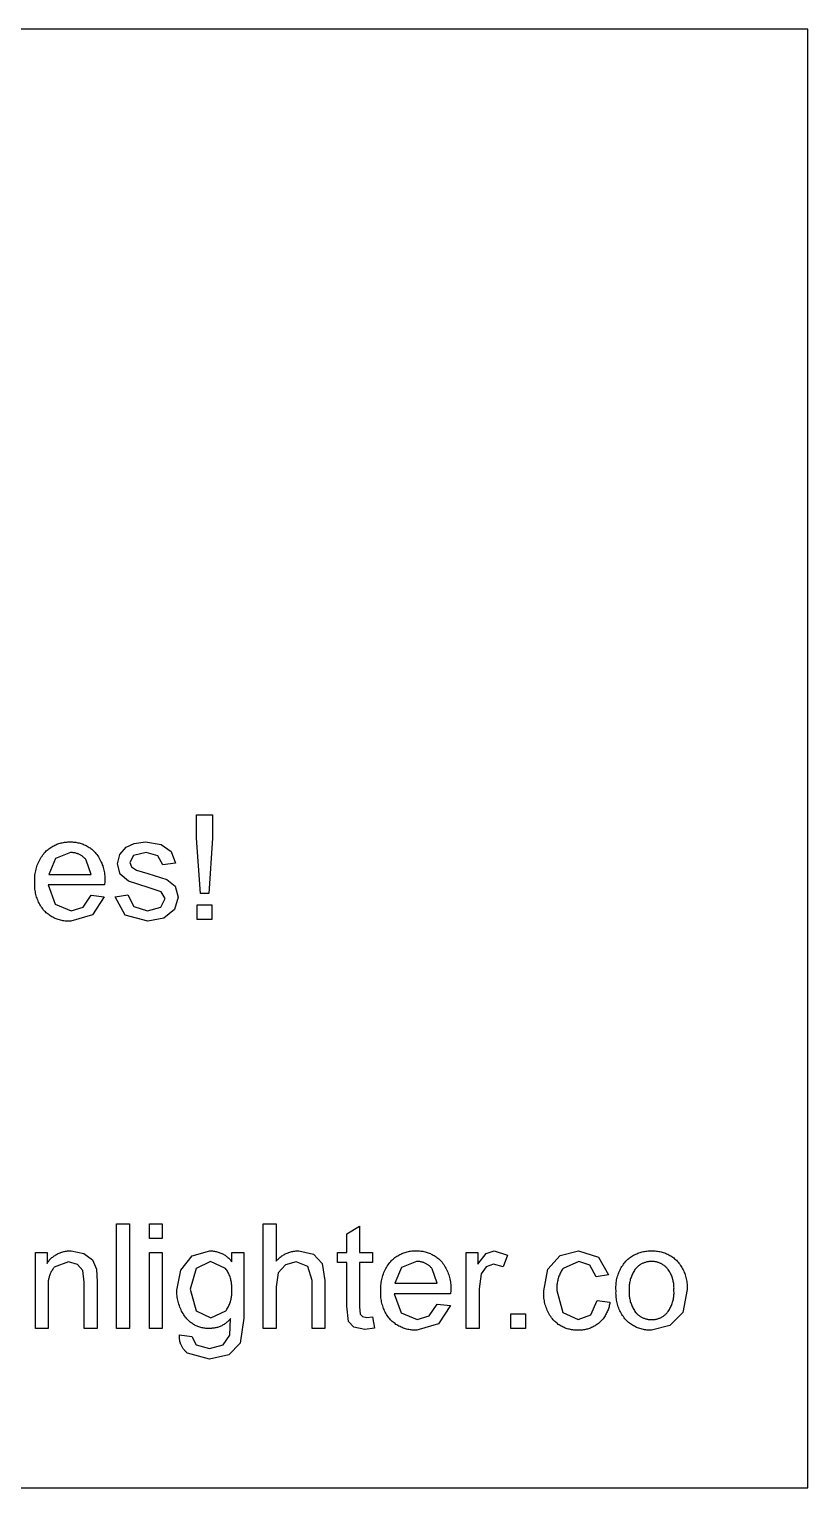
# Model space of a CAD drawing. Header units: inches. Extents: x 0 to 97, y -45 to 96.
# Drawn here: x 80.98 to 95.85, y -44.77 to -16.93 of the extents above; entities that cross this region are included whole.
import ezdxf

# ---------------------------------------------------------------- set-up
doc = ezdxf.new("R2010")
doc.units = ezdxf.units.IN
doc.header["$MEASUREMENT"] = 0
doc.layers.add('Information', color=7, linetype='Continuous', true_color=0x000000)

msp = doc.modelspace()

# ---------------------------------------------------------------- linework, layer by layer
at = {"layer": 'Information'}
for p, q in [((95.85, -16.933), (0.557, -16.933)), ((95.85, -44.772), (95.85, -16.933)), ((84.179, -32.371), (84.179, -31.928)), ((84.179, -31.928), (84.483, -31.928)), ((84.483, -31.928), (84.483, -32.371)), ((81.361, -32.575), (81.378, -32.562)), ((81.378, -32.562), (81.396, -32.55)), ((81.396, -32.55), (81.415, -32.538)), ((81.415, -32.538), (81.434, -32.527)), ((81.434, -32.527), (81.453, -32.517)), ((81.453, -32.517), (81.472, -32.507)), ((81.472, -32.507), (81.492, -32.498)), ((81.492, -32.498), (81.512, -32.49)), ((81.512, -32.49), (81.533, -32.482)), ((81.533, -32.482), (81.553, -32.476)), ((81.553, -32.476), (81.574, -32.469)), ((81.574, -32.469), (81.595, -32.464)), ((81.595, -32.464), (81.617, -32.459)), ((81.617, -32.459), (81.638, -32.455)), ((81.638, -32.455), (81.66, -32.452)), ((81.66, -32.452), (81.681, -32.449)), ((81.681, -32.449), (81.703, -32.447)), ((81.703, -32.447), (81.725, -32.446)), ((81.725, -32.446), (81.746, -32.446)), ((81.746, -32.446), (81.768, -32.446)), ((81.768, -32.446), (81.789, -32.446)), ((81.789, -32.446), (81.811, -32.446)), ((81.811, -32.446), (81.832, -32.447)), ((81.832, -32.447), (81.853, -32.449)), ((81.853, -32.449), (81.874, -32.452)), ((81.874, -32.452), (81.895, -32.455)), ((81.895, -32.455), (81.916, -32.459)), ((81.916, -32.459), (81.936, -32.464)), ((81.936, -32.464), (81.957, -32.469)), ((81.957, -32.469), (81.977, -32.475)), ((81.977, -32.475), (81.997, -32.482)), ((81.997, -32.482), (82.017, -32.49)), ((82.017, -32.49), (82.037, -32.498)), ((82.037, -32.498), (82.056, -32.507)), ((82.056, -32.507), (82.075, -32.516)), ((82.075, -32.516), (82.094, -32.526)), ((82.094, -32.526), (82.112, -32.537)), ((82.112, -32.537), (82.13, -32.548)), ((82.13, -32.548), (82.147, -32.56)), ((82.147, -32.56), (82.164, -32.573)), ((82.714, -32.684), (82.834, -32.547)), ((82.834, -32.547), (82.99, -32.476)), ((82.99, -32.476), (83.202, -32.446)), ((83.202, -32.446), (83.502, -32.495)), ((83.502, -32.495), (83.692, -32.628)), ((84.254, -33.431), (84.179, -32.371)), ((84.483, -32.371), (84.412, -33.431)), ((81.15, -32.861), (81.162, -32.836)), ((81.162, -32.836), (81.173, -32.81)), ((81.173, -32.81), (81.186, -32.786)), ((81.186, -32.786), (81.2, -32.761)), ((81.2, -32.761), (81.214, -32.738)), ((81.214, -32.738), (81.23, -32.714)), ((81.23, -32.714), (81.246, -32.692)), ((81.246, -32.692), (81.263, -32.67)), ((81.263, -32.67), (81.28, -32.648)), ((81.28, -32.648), (81.295, -32.632)), ((81.295, -32.632), (81.311, -32.617)), ((81.311, -32.617), (81.327, -32.603)), ((81.327, -32.603), (81.344, -32.589)), ((81.344, -32.589), (81.361, -32.575)), ((81.487, -32.761), (81.359, -33.064)), ((81.771, -32.648), (81.487, -32.761)), ((81.784, -32.648), (81.771, -32.648)), ((81.797, -32.648), (81.784, -32.648)), ((81.81, -32.649), (81.797, -32.648)), ((81.822, -32.65), (81.81, -32.649)), ((81.835, -32.652), (81.822, -32.65)), ((81.848, -32.654), (81.835, -32.652)), ((81.86, -32.656), (81.848, -32.654)), ((81.873, -32.659), (81.86, -32.656)), ((81.885, -32.663), (81.873, -32.659)), ((81.898, -32.667), (81.885, -32.663)), ((81.91, -32.671), (81.898, -32.667)), ((81.922, -32.675), (81.91, -32.671)), ((81.934, -32.68), (81.922, -32.675)), ((81.945, -32.686), (81.934, -32.68)), ((81.957, -32.692), (81.945, -32.686)), ((81.968, -32.698), (81.957, -32.692)), ((81.979, -32.705), (81.968, -32.698)), ((81.99, -32.712), (81.979, -32.705)), ((82.001, -32.719), (81.99, -32.712)), ((82.011, -32.727), (82.001, -32.719)), ((82.021, -32.735), (82.011, -32.727)), ((82.031, -32.743), (82.021, -32.735)), ((82.04, -32.752), (82.031, -32.743)), ((82.049, -32.761), (82.04, -32.752)), ((82.058, -32.77), (82.049, -32.761)), ((82.067, -32.78), (82.058, -32.77)), ((82.075, -32.79), (82.067, -32.78)), ((82.168, -33.064), (82.075, -32.79)), ((82.164, -32.573), (82.181, -32.586)), ((82.181, -32.586), (82.197, -32.6)), ((82.197, -32.6), (82.213, -32.614)), ((82.213, -32.614), (82.228, -32.629)), ((82.228, -32.629), (82.243, -32.644)), ((82.243, -32.644), (82.26, -32.665)), ((82.26, -32.665), (82.276, -32.687)), ((82.276, -32.687), (82.292, -32.709)), ((82.292, -32.709), (82.307, -32.732)), ((82.307, -32.732), (82.321, -32.755)), ((82.321, -32.755), (82.335, -32.779)), ((82.335, -32.779), (82.347, -32.803)), ((82.347, -32.803), (82.359, -32.828)), ((82.359, -32.828), (82.37, -32.853)), ((82.669, -32.863), (82.714, -32.684)), ((82.979, -32.704), (82.907, -32.835)), ((82.907, -32.835), (82.937, -32.921)), ((83.22, -32.648), (82.979, -32.704)), ((83.442, -32.711), (83.22, -32.648)), ((83.536, -32.885), (83.442, -32.711)), ((83.692, -32.628), (83.776, -32.853)), ((81.091, -33.132), (81.093, -33.104)), ((81.093, -33.104), (81.095, -33.076)), ((81.095, -33.076), (81.099, -33.049)), ((81.099, -33.049), (81.104, -33.021)), ((81.104, -33.021), (81.109, -32.994)), ((81.109, -32.994), (81.115, -32.967)), ((81.115, -32.967), (81.123, -32.94)), ((81.123, -32.94), (81.131, -32.913)), ((81.131, -32.913), (81.14, -32.887)), ((81.14, -32.887), (81.15, -32.861)), ((81.359, -33.064), (82.168, -33.064)), ((82.37, -32.853), (82.379, -32.879)), ((82.379, -32.879), (82.388, -32.904)), ((82.388, -32.904), (82.397, -32.93)), ((82.397, -32.93), (82.404, -32.957)), ((82.404, -32.957), (82.41, -32.983)), ((82.41, -32.983), (82.415, -33.01)), ((82.415, -33.01), (82.42, -33.037)), ((82.42, -33.037), (82.423, -33.064)), ((82.423, -33.064), (82.426, -33.091)), ((82.426, -33.091), (82.428, -33.118)), ((82.428, -33.118), (82.428, -33.146)), ((82.723, -33.058), (82.669, -32.863)), ((82.881, -33.195), (82.723, -33.058)), ((82.937, -32.921), (83.031, -32.986)), ((83.031, -32.986), (83.247, -33.049)), ((83.247, -33.049), (83.611, -33.163)), ((83.776, -32.853), (83.536, -32.885)), ((81.09, -33.16), (81.091, -33.132)), ((81.091, -33.187), (81.09, -33.16)), ((81.092, -33.215), (81.091, -33.187)), ((81.091, -33.241), (81.092, -33.215)), ((81.091, -33.267), (81.091, -33.241)), ((81.091, -33.293), (81.091, -33.267)), ((81.093, -33.318), (81.091, -33.293)), ((81.095, -33.344), (81.093, -33.318)), ((81.098, -33.37), (81.095, -33.344)), ((81.102, -33.395), (81.098, -33.37)), ((81.107, -33.421), (81.102, -33.395)), ((82.425, -33.266), (81.346, -33.266)), ((81.346, -33.266), (81.481, -33.631)), ((82.427, -33.2), (82.425, -33.266)), ((82.428, -33.173), (82.427, -33.2)), ((82.428, -33.146), (82.428, -33.173)), ((83.256, -33.313), (82.881, -33.195)), ((83.506, -33.397), (83.256, -33.313)), ((83.579, -33.527), (83.506, -33.397)), ((83.611, -33.163), (83.772, -33.292)), ((83.772, -33.292), (83.831, -33.501)), ((81.113, -33.446), (81.107, -33.421)), ((81.12, -33.471), (81.113, -33.446)), ((81.127, -33.496), (81.12, -33.471)), ((81.135, -33.52), (81.127, -33.496)), ((81.144, -33.544), (81.135, -33.52)), ((81.154, -33.568), (81.144, -33.544)), ((81.165, -33.592), (81.154, -33.568)), ((81.177, -33.615), (81.165, -33.592)), ((81.189, -33.637), (81.177, -33.615)), ((81.202, -33.66), (81.189, -33.637)), ((81.216, -33.682), (81.202, -33.66)), ((81.23, -33.703), (81.216, -33.682)), ((81.481, -33.631), (81.783, -33.758)), ((82.014, -33.687), (82.165, -33.461)), ((82.165, -33.461), (82.419, -33.492)), ((82.419, -33.492), (82.196, -33.837)), ((82.628, -33.495), (82.871, -33.456)), ((82.817, -33.842), (82.628, -33.495)), ((82.871, -33.456), (82.985, -33.68)), ((82.985, -33.68), (83.246, -33.758)), ((83.497, -33.689), (83.579, -33.527)), ((83.831, -33.501), (83.759, -33.733)), ((84.189, -33.927), (84.189, -33.647)), ((84.189, -33.647), (84.472, -33.647)), ((84.412, -33.431), (84.254, -33.431)), ((84.472, -33.647), (84.472, -33.927)), ((81.246, -33.724), (81.23, -33.703)), ((81.261, -33.744), (81.246, -33.724)), ((81.278, -33.764), (81.261, -33.744)), ((81.294, -33.779), (81.278, -33.764)), ((81.31, -33.795), (81.294, -33.779)), ((81.327, -33.809), (81.31, -33.795)), ((81.345, -33.823), (81.327, -33.809)), ((81.363, -33.836), (81.345, -33.823)), ((81.381, -33.849), (81.363, -33.836)), ((81.4, -33.861), (81.381, -33.849)), ((81.419, -33.872), (81.4, -33.861)), ((81.438, -33.883), (81.419, -33.872)), ((81.458, -33.893), (81.438, -33.883)), ((81.478, -33.903), (81.458, -33.893)), ((81.499, -33.911), (81.478, -33.903)), ((81.52, -33.919), (81.499, -33.911)), ((81.541, -33.927), (81.52, -33.919)), ((81.562, -33.933), (81.541, -33.927)), ((81.583, -33.939), (81.562, -33.933)), ((81.605, -33.945), (81.583, -33.939)), ((81.627, -33.949), (81.605, -33.945)), ((81.649, -33.953), (81.627, -33.949)), ((81.671, -33.956), (81.649, -33.953)), ((81.693, -33.958), (81.671, -33.956)), ((81.715, -33.96), (81.693, -33.958)), ((81.737, -33.96), (81.715, -33.96)), ((81.76, -33.96), (81.737, -33.96)), ((81.782, -33.96), (81.76, -33.96)), ((82.196, -33.837), (81.782, -33.96)), ((81.783, -33.758), (82.014, -33.687)), ((83.247, -33.96), (82.817, -33.842)), ((83.246, -33.758), (83.497, -33.689)), ((83.553, -33.9), (83.247, -33.96)), ((83.759, -33.733), (83.553, -33.9)), ((84.472, -33.927), (84.189, -33.927)), ((82.652, -41.73), (82.652, -39.732)), ((82.652, -39.732), (82.898, -39.732)), ((82.898, -39.732), (82.898, -41.73)), ((83.28, -40.014), (83.28, -39.732)), ((83.28, -39.732), (83.525, -39.732)), ((83.525, -39.732), (83.525, -40.014)), ((85.451, -41.73), (85.451, -39.732)), ((85.451, -39.732), (85.697, -39.732)), ((85.697, -39.732), (85.697, -40.449)), ((87.049, -39.924), (87.293, -39.776)), ((87.293, -39.776), (87.293, -40.282)), ((83.525, -40.014), (83.28, -40.014)), ((87.049, -40.282), (87.049, -39.924)), ((81.105, -41.73), (81.105, -40.282)), ((81.105, -40.282), (81.326, -40.282)), ((81.326, -40.282), (81.326, -40.488)), ((81.434, -40.367), (81.448, -40.356)), ((81.448, -40.356), (81.463, -40.345)), ((81.463, -40.345), (81.478, -40.335)), ((81.478, -40.335), (81.493, -40.325)), ((81.493, -40.325), (81.509, -40.316)), ((81.509, -40.316), (81.524, -40.307)), ((81.524, -40.307), (81.541, -40.299)), ((81.541, -40.299), (81.557, -40.292)), ((81.557, -40.292), (81.574, -40.285)), ((81.574, -40.285), (81.591, -40.279)), ((81.591, -40.279), (81.608, -40.273)), ((81.608, -40.273), (81.625, -40.268)), ((81.625, -40.268), (81.643, -40.263)), ((81.643, -40.263), (81.661, -40.259)), ((81.661, -40.259), (81.678, -40.256)), ((81.678, -40.256), (81.696, -40.253)), ((81.696, -40.253), (81.714, -40.251)), ((81.714, -40.251), (81.732, -40.25)), ((81.732, -40.25), (81.751, -40.249)), ((81.751, -40.249), (81.769, -40.249)), ((81.769, -40.249), (81.787, -40.25)), ((81.787, -40.25), (82.027, -40.297)), ((82.027, -40.297), (82.192, -40.42)), ((83.28, -41.73), (83.28, -40.282)), ((83.28, -40.282), (83.525, -40.282)), ((83.525, -40.282), (83.525, -41.73)), ((83.879, -40.616), (84.097, -40.345)), ((84.097, -40.345), (84.432, -40.25)), ((84.432, -40.25), (84.45, -40.25)), ((84.45, -40.25), (84.468, -40.25)), ((84.468, -40.25), (84.486, -40.252)), ((84.486, -40.252), (84.504, -40.254)), ((84.504, -40.254), (84.522, -40.256)), ((84.522, -40.256), (84.539, -40.259)), ((84.539, -40.259), (84.557, -40.263)), ((84.557, -40.263), (84.575, -40.268)), ((84.575, -40.268), (84.592, -40.273)), ((84.592, -40.273), (84.609, -40.278)), ((84.609, -40.278), (84.626, -40.284)), ((84.626, -40.284), (84.643, -40.291)), ((84.643, -40.291), (84.66, -40.299)), ((84.66, -40.299), (84.676, -40.307)), ((84.676, -40.307), (84.692, -40.315)), ((84.692, -40.315), (84.707, -40.324)), ((84.707, -40.324), (84.723, -40.334)), ((84.723, -40.334), (84.738, -40.344)), ((84.738, -40.344), (84.752, -40.355)), ((84.752, -40.355), (84.767, -40.366)), ((84.767, -40.366), (84.78, -40.377)), ((84.854, -40.457), (84.854, -40.282)), ((84.854, -40.282), (85.081, -40.282)), ((85.081, -40.282), (85.081, -41.534)), ((85.778, -40.369), (85.793, -40.357)), ((85.793, -40.357), (85.808, -40.346)), ((85.808, -40.346), (85.824, -40.336)), ((85.824, -40.336), (85.84, -40.326)), ((85.84, -40.326), (85.857, -40.316)), ((85.857, -40.316), (85.874, -40.308)), ((85.874, -40.308), (85.891, -40.299)), ((85.891, -40.299), (85.908, -40.292)), ((85.908, -40.292), (85.926, -40.285)), ((85.926, -40.285), (85.944, -40.278)), ((85.944, -40.278), (85.962, -40.273)), ((85.962, -40.273), (85.98, -40.268)), ((85.98, -40.268), (85.998, -40.263)), ((85.998, -40.263), (86.017, -40.259)), ((86.017, -40.259), (86.036, -40.256)), ((86.036, -40.256), (86.054, -40.253)), ((86.054, -40.253), (86.073, -40.251)), ((86.073, -40.251), (86.092, -40.25)), ((86.092, -40.25), (86.111, -40.25)), ((86.111, -40.25), (86.13, -40.25)), ((86.13, -40.25), (86.41, -40.313)), ((86.41, -40.313), (86.579, -40.488)), ((86.869, -40.473), (86.869, -40.282)), ((86.869, -40.282), (87.049, -40.282)), ((87.293, -40.282), (87.54, -40.282)), ((87.54, -40.282), (87.54, -40.473)), ((87.967, -40.378), (87.985, -40.366)), ((87.985, -40.366), (88.003, -40.353)), ((88.003, -40.353), (88.021, -40.342)), ((88.021, -40.342), (88.04, -40.331)), ((88.04, -40.331), (88.059, -40.32)), ((88.059, -40.32), (88.079, -40.311)), ((88.079, -40.311), (88.098, -40.302)), ((88.098, -40.302), (88.118, -40.293)), ((88.118, -40.293), (88.139, -40.286)), ((88.139, -40.286), (88.16, -40.279)), ((88.16, -40.279), (88.18, -40.273)), ((88.18, -40.273), (88.201, -40.267)), ((88.201, -40.267), (88.223, -40.262)), ((88.223, -40.262), (88.244, -40.258)), ((88.244, -40.258), (88.266, -40.255)), ((88.266, -40.255), (88.287, -40.252)), ((88.287, -40.252), (88.309, -40.251)), ((88.309, -40.251), (88.331, -40.25)), ((88.331, -40.25), (88.353, -40.249)), ((88.353, -40.249), (88.374, -40.25)), ((88.374, -40.25), (88.396, -40.249)), ((88.396, -40.249), (88.417, -40.25)), ((88.417, -40.25), (88.438, -40.251)), ((88.438, -40.251), (88.459, -40.253)), ((88.459, -40.253), (88.48, -40.255)), ((88.48, -40.255), (88.501, -40.258)), ((88.501, -40.258), (88.522, -40.262)), ((88.522, -40.262), (88.542, -40.267)), ((88.542, -40.267), (88.563, -40.272)), ((88.563, -40.272), (88.583, -40.279)), ((88.583, -40.279), (88.603, -40.285)), ((88.603, -40.285), (88.623, -40.293)), ((88.623, -40.293), (88.643, -40.301)), ((88.643, -40.301), (88.662, -40.31)), ((88.662, -40.31), (88.681, -40.319)), ((88.681, -40.319), (88.7, -40.329)), ((88.7, -40.329), (88.718, -40.34)), ((88.718, -40.34), (88.736, -40.352)), ((88.736, -40.352), (88.753, -40.364)), ((88.753, -40.364), (88.77, -40.376)), ((89.33, -41.73), (89.33, -40.282)), ((89.33, -40.282), (89.551, -40.282)), ((89.551, -40.282), (89.551, -40.502)), ((89.551, -40.502), (89.707, -40.299)), ((89.707, -40.299), (89.864, -40.25)), ((89.864, -40.25), (90.117, -40.329)), ((90.117, -40.329), (90.032, -40.556)), ((90.887, -40.601), (91.123, -40.338)), ((91.123, -40.338), (91.469, -40.25)), ((91.469, -40.25), (91.855, -40.369)), ((92.466, -40.369), (92.484, -40.357)), ((92.484, -40.357), (92.504, -40.345)), ((92.504, -40.345), (92.523, -40.334)), ((92.523, -40.334), (92.543, -40.323)), ((92.543, -40.323), (92.563, -40.313)), ((92.563, -40.313), (92.583, -40.304)), ((92.583, -40.304), (92.604, -40.296)), ((92.604, -40.296), (92.625, -40.288)), ((92.625, -40.288), (92.647, -40.281)), ((92.647, -40.281), (92.668, -40.274)), ((92.668, -40.274), (92.69, -40.269)), ((92.69, -40.269), (92.712, -40.264)), ((92.712, -40.264), (92.734, -40.259)), ((92.734, -40.259), (92.756, -40.256)), ((92.756, -40.256), (92.778, -40.253)), ((92.778, -40.253), (92.801, -40.251)), ((92.801, -40.251), (92.823, -40.25)), ((92.823, -40.25), (92.845, -40.249)), ((92.845, -40.249), (92.868, -40.25)), ((92.868, -40.25), (92.89, -40.249)), ((92.89, -40.249), (92.913, -40.25)), ((92.913, -40.25), (92.935, -40.251)), ((92.935, -40.251), (92.958, -40.253)), ((92.958, -40.253), (92.98, -40.255)), ((92.98, -40.255), (93.003, -40.259)), ((93.003, -40.259), (93.025, -40.263)), ((93.025, -40.263), (93.047, -40.268)), ((93.047, -40.268), (93.069, -40.274)), ((93.069, -40.274), (93.09, -40.28)), ((93.09, -40.28), (93.111, -40.288)), ((93.111, -40.288), (93.133, -40.296)), ((93.133, -40.296), (93.153, -40.305)), ((93.153, -40.305), (93.174, -40.314)), ((93.174, -40.314), (93.194, -40.324)), ((93.194, -40.324), (93.214, -40.335)), ((93.214, -40.335), (93.233, -40.347)), ((93.233, -40.347), (93.252, -40.359)), ((93.252, -40.359), (93.271, -40.372)), ((81.326, -40.488), (81.336, -40.473)), ((81.336, -40.473), (81.347, -40.458)), ((81.347, -40.458), (81.358, -40.444)), ((81.358, -40.444), (81.369, -40.43)), ((81.369, -40.43), (81.381, -40.417)), ((81.381, -40.417), (81.394, -40.404)), ((81.394, -40.404), (81.407, -40.391)), ((81.407, -40.645), (81.399, -40.66)), ((81.407, -40.391), (81.42, -40.379)), ((81.415, -40.631), (81.407, -40.645)), ((81.424, -40.616), (81.415, -40.631)), ((81.42, -40.379), (81.434, -40.367)), ((81.433, -40.602), (81.424, -40.616)), ((81.443, -40.588), (81.433, -40.602)), ((81.454, -40.575), (81.443, -40.588)), ((81.464, -40.562), (81.454, -40.575)), ((81.735, -40.462), (81.464, -40.562)), ((81.906, -40.507), (81.735, -40.462)), ((82.008, -40.625), (81.906, -40.507)), ((82.036, -40.849), (82.008, -40.625)), ((82.192, -40.42), (82.268, -40.601)), ((82.268, -40.601), (82.282, -40.84)), ((83.804, -40.998), (83.879, -40.616)), ((84.171, -40.586), (84.057, -40.98)), ((84.449, -40.453), (84.171, -40.586)), ((84.734, -40.588), (84.449, -40.453)), ((84.745, -40.604), (84.734, -40.588)), ((84.757, -40.621), (84.745, -40.604)), ((84.768, -40.638), (84.757, -40.621)), ((84.778, -40.656), (84.768, -40.638)), ((84.78, -40.377), (84.794, -40.39)), ((84.794, -40.39), (84.807, -40.402)), ((84.807, -40.402), (84.819, -40.415)), ((84.819, -40.415), (84.831, -40.429)), ((84.831, -40.429), (84.843, -40.443)), ((84.843, -40.443), (84.854, -40.457)), ((85.697, -40.449), (85.709, -40.434)), ((85.709, -40.434), (85.722, -40.42)), ((85.722, -40.42), (85.735, -40.407)), ((85.735, -40.407), (85.749, -40.394)), ((85.875, -40.517), (85.738, -40.671)), ((85.749, -40.394), (85.763, -40.381)), ((85.763, -40.381), (85.778, -40.369)), ((86.08, -40.461), (85.875, -40.517)), ((86.305, -40.545), (86.08, -40.461)), ((86.385, -40.813), (86.305, -40.545)), ((86.579, -40.488), (86.631, -40.813)), ((87.049, -40.473), (86.869, -40.473)), ((87.049, -41.306), (87.049, -40.473)), ((87.54, -40.473), (87.293, -40.473)), ((87.293, -40.473), (87.293, -41.32)), ((87.757, -40.664), (87.768, -40.639)), ((87.768, -40.639), (87.78, -40.614)), ((87.78, -40.614), (87.792, -40.589)), ((87.792, -40.589), (87.806, -40.565)), ((87.806, -40.565), (87.82, -40.541)), ((87.82, -40.541), (87.836, -40.518)), ((87.836, -40.518), (87.852, -40.495)), ((87.852, -40.495), (87.869, -40.473)), ((87.869, -40.473), (87.886, -40.451)), ((87.886, -40.451), (87.901, -40.436)), ((87.901, -40.436), (87.917, -40.421)), ((87.917, -40.421), (87.933, -40.406)), ((87.933, -40.406), (87.95, -40.392)), ((87.95, -40.392), (87.967, -40.378)), ((88.093, -40.564), (87.965, -40.867)), ((88.377, -40.451), (88.093, -40.564)), ((88.39, -40.451), (88.377, -40.451)), ((88.403, -40.452), (88.39, -40.451)), ((88.416, -40.452), (88.403, -40.452)), ((88.428, -40.454), (88.416, -40.452)), ((88.441, -40.455), (88.428, -40.454)), ((88.454, -40.457), (88.441, -40.455)), ((88.467, -40.46), (88.454, -40.457)), ((88.479, -40.463), (88.467, -40.46)), ((88.492, -40.466), (88.479, -40.463)), ((88.504, -40.47), (88.492, -40.466)), ((88.516, -40.474), (88.504, -40.47)), ((88.528, -40.479), (88.516, -40.474)), ((88.54, -40.484), (88.528, -40.479)), ((88.552, -40.489), (88.54, -40.484)), ((88.563, -40.495), (88.552, -40.489)), ((88.574, -40.501), (88.563, -40.495)), ((88.585, -40.508), (88.574, -40.501)), ((88.596, -40.515), (88.585, -40.508)), ((88.607, -40.522), (88.596, -40.515)), ((88.617, -40.53), (88.607, -40.522)), ((88.627, -40.538), (88.617, -40.53)), ((88.637, -40.546), (88.627, -40.538)), ((88.646, -40.555), (88.637, -40.546)), ((88.655, -40.564), (88.646, -40.555)), ((88.664, -40.574), (88.655, -40.564)), ((88.673, -40.583), (88.664, -40.574)), ((88.681, -40.593), (88.673, -40.583)), ((88.774, -40.867), (88.681, -40.593)), ((88.77, -40.376), (88.787, -40.389)), ((88.787, -40.389), (88.803, -40.403)), ((88.803, -40.403), (88.819, -40.417)), ((88.819, -40.417), (88.834, -40.432)), ((88.834, -40.432), (88.849, -40.447)), ((88.849, -40.447), (88.866, -40.468)), ((88.866, -40.468), (88.883, -40.49)), ((88.883, -40.49), (88.898, -40.512)), ((88.898, -40.512), (88.913, -40.535)), ((88.913, -40.535), (88.927, -40.559)), ((88.927, -40.559), (88.941, -40.582)), ((88.941, -40.582), (88.953, -40.607)), ((88.953, -40.607), (88.965, -40.631)), ((88.965, -40.631), (88.976, -40.656)), ((89.708, -40.552), (89.616, -40.686)), ((89.852, -40.503), (89.708, -40.552)), ((90.032, -40.556), (89.852, -40.503)), ((90.809, -41.012), (90.887, -40.601)), ((91.143, -40.638), (91.133, -40.656)), ((91.154, -40.62), (91.143, -40.638)), ((91.165, -40.602), (91.154, -40.62)), ((91.177, -40.584), (91.165, -40.602)), ((91.479, -40.451), (91.177, -40.584)), ((91.688, -40.525), (91.479, -40.451)), ((91.809, -40.744), (91.688, -40.525)), ((91.855, -40.369), (92.047, -40.708)), ((92.243, -40.66), (92.253, -40.637)), ((92.253, -40.637), (92.264, -40.614)), ((92.264, -40.614), (92.276, -40.591)), ((92.276, -40.591), (92.288, -40.569)), ((92.288, -40.569), (92.301, -40.548)), ((92.301, -40.548), (92.315, -40.526)), ((92.315, -40.526), (92.33, -40.506)), ((92.33, -40.506), (92.345, -40.486)), ((92.345, -40.486), (92.361, -40.466)), ((92.361, -40.466), (92.377, -40.447)), ((92.377, -40.447), (92.395, -40.428)), ((92.395, -40.428), (92.412, -40.41)), ((92.412, -40.41), (92.43, -40.396)), ((92.43, -40.396), (92.448, -40.382)), ((92.448, -40.382), (92.466, -40.369)), ((92.527, -40.643), (92.517, -40.661)), ((92.538, -40.625), (92.527, -40.643)), ((92.55, -40.607), (92.538, -40.625)), ((92.562, -40.59), (92.55, -40.607)), ((92.571, -40.58), (92.562, -40.59)), ((92.58, -40.571), (92.571, -40.58)), ((92.59, -40.561), (92.58, -40.571)), ((92.6, -40.552), (92.59, -40.561)), ((92.61, -40.544), (92.6, -40.552)), ((92.62, -40.535), (92.61, -40.544)), ((92.631, -40.527), (92.62, -40.535)), ((92.642, -40.519), (92.631, -40.527)), ((92.653, -40.512), (92.642, -40.519)), ((92.664, -40.505), (92.653, -40.512)), ((92.676, -40.499), (92.664, -40.505)), ((92.688, -40.493), (92.676, -40.499)), ((92.7, -40.487), (92.688, -40.493)), ((92.712, -40.482), (92.7, -40.487)), ((92.724, -40.477), (92.712, -40.482)), ((92.737, -40.473), (92.724, -40.477)), ((92.749, -40.469), (92.737, -40.473)), ((92.762, -40.465), (92.749, -40.469)), ((92.775, -40.462), (92.762, -40.465)), ((92.788, -40.459), (92.775, -40.462)), ((92.801, -40.457), (92.788, -40.459)), ((92.815, -40.455), (92.801, -40.457)), ((92.828, -40.454), (92.815, -40.455)), ((92.841, -40.453), (92.828, -40.454)), ((92.855, -40.453), (92.841, -40.453)), ((92.868, -40.453), (92.855, -40.453)), ((92.881, -40.453), (92.868, -40.453)), ((92.894, -40.453), (92.881, -40.453)), ((92.908, -40.454), (92.894, -40.453)), ((92.921, -40.455), (92.908, -40.454)), ((92.934, -40.457), (92.921, -40.455)), ((92.947, -40.46), (92.934, -40.457)), ((92.96, -40.462), (92.947, -40.46)), ((92.973, -40.465), (92.96, -40.462)), ((92.986, -40.469), (92.973, -40.465)), ((92.998, -40.473), (92.986, -40.469)), ((93.011, -40.477), (92.998, -40.473)), ((93.023, -40.482), (93.011, -40.477)), ((93.035, -40.488), (93.023, -40.482)), ((93.047, -40.493), (93.035, -40.488)), ((93.059, -40.499), (93.047, -40.493)), ((93.07, -40.506), (93.059, -40.499)), ((93.082, -40.513), (93.07, -40.506)), ((93.093, -40.52), (93.082, -40.513)), ((93.104, -40.528), (93.093, -40.52)), ((93.114, -40.536), (93.104, -40.528)), ((93.124, -40.544), (93.114, -40.536)), ((93.134, -40.553), (93.124, -40.544)), ((93.144, -40.562), (93.134, -40.553)), ((93.153, -40.571), (93.144, -40.562)), ((93.162, -40.581), (93.153, -40.571)), ((93.171, -40.591), (93.162, -40.581)), ((93.183, -40.608), (93.171, -40.591)), ((93.195, -40.625), (93.183, -40.608)), ((93.206, -40.642), (93.195, -40.625)), ((93.217, -40.66), (93.206, -40.642)), ((93.271, -40.372), (93.289, -40.385)), ((93.289, -40.385), (93.306, -40.399)), ((93.306, -40.399), (93.323, -40.414)), ((93.323, -40.414), (93.34, -40.429)), ((93.34, -40.429), (93.356, -40.445)), ((93.356, -40.445), (93.373, -40.465)), ((93.373, -40.465), (93.389, -40.484)), ((93.389, -40.484), (93.404, -40.505)), ((93.404, -40.505), (93.419, -40.526)), ((93.419, -40.526), (93.433, -40.547)), ((93.433, -40.547), (93.446, -40.569)), ((93.446, -40.569), (93.458, -40.591)), ((93.458, -40.591), (93.47, -40.614)), ((93.47, -40.614), (93.481, -40.637)), ((93.481, -40.637), (93.491, -40.661)), ((81.348, -40.855), (81.347, -40.872)), ((81.347, -40.872), (81.347, -40.889)), ((81.347, -40.889), (81.348, -40.906)), ((81.349, -40.838), (81.348, -40.855)), ((81.348, -40.906), (81.349, -40.923)), ((81.35, -40.821), (81.349, -40.838)), ((81.349, -40.923), (81.35, -40.939)), ((81.353, -40.805), (81.35, -40.821)), ((81.356, -40.788), (81.353, -40.805)), ((81.359, -40.771), (81.356, -40.788)), ((81.363, -40.755), (81.359, -40.771)), ((81.368, -40.739), (81.363, -40.755)), ((81.373, -40.723), (81.368, -40.739)), ((81.379, -40.707), (81.373, -40.723)), ((81.385, -40.691), (81.379, -40.707)), ((81.392, -40.675), (81.385, -40.691)), ((81.399, -40.66), (81.392, -40.675)), ((82.036, -41.73), (82.036, -40.849)), ((82.282, -40.84), (82.282, -41.73)), ((84.787, -40.674), (84.778, -40.656)), ((84.796, -40.692), (84.787, -40.674)), ((84.805, -40.71), (84.796, -40.692)), ((84.813, -40.729), (84.805, -40.71)), ((84.82, -40.748), (84.813, -40.729)), ((84.826, -40.768), (84.82, -40.748)), ((84.832, -40.787), (84.826, -40.768)), ((84.837, -40.807), (84.832, -40.787)), ((84.841, -40.827), (84.837, -40.807)), ((84.845, -40.847), (84.841, -40.827)), ((84.848, -40.867), (84.845, -40.847)), ((84.85, -40.887), (84.848, -40.867)), ((84.852, -40.907), (84.85, -40.887)), ((84.853, -40.928), (84.852, -40.907)), ((85.738, -40.671), (85.697, -40.938)), ((86.385, -41.73), (86.385, -40.813)), ((86.631, -40.813), (86.631, -41.73)), ((87.697, -40.935), (87.699, -40.907)), ((87.699, -40.907), (87.702, -40.88)), ((87.702, -40.88), (87.705, -40.852)), ((87.705, -40.852), (87.71, -40.824)), ((87.71, -40.824), (87.715, -40.797)), ((87.715, -40.797), (87.722, -40.77)), ((87.722, -40.77), (87.729, -40.743)), ((87.729, -40.743), (87.737, -40.717)), ((87.737, -40.717), (87.746, -40.69)), ((87.746, -40.69), (87.757, -40.664)), ((87.965, -40.867), (88.774, -40.867)), ((88.976, -40.656), (88.986, -40.682)), ((88.986, -40.682), (88.995, -40.708)), ((88.995, -40.708), (89.003, -40.734)), ((89.003, -40.734), (89.01, -40.76)), ((89.01, -40.76), (89.016, -40.786)), ((89.016, -40.786), (89.022, -40.813)), ((89.022, -40.813), (89.026, -40.84)), ((89.026, -40.84), (89.029, -40.867)), ((89.029, -40.867), (89.032, -40.894)), ((89.032, -40.894), (89.034, -40.922)), ((89.034, -40.922), (89.034, -40.949)), ((89.616, -40.686), (89.575, -40.972)), ((91.06, -40.92), (91.059, -40.941)), ((91.061, -40.899), (91.06, -40.92)), ((91.064, -40.878), (91.061, -40.899)), ((91.066, -40.857), (91.064, -40.878)), ((91.07, -40.836), (91.066, -40.857)), ((91.074, -40.815), (91.07, -40.836)), ((91.079, -40.794), (91.074, -40.815)), ((91.085, -40.774), (91.079, -40.794)), ((91.091, -40.754), (91.085, -40.774)), ((91.098, -40.734), (91.091, -40.754)), ((91.106, -40.714), (91.098, -40.734)), ((91.114, -40.694), (91.106, -40.714)), ((91.123, -40.675), (91.114, -40.694)), ((91.133, -40.656), (91.123, -40.675)), ((92.047, -40.708), (91.809, -40.744)), ((92.187, -40.93), (92.188, -40.905)), ((92.188, -40.905), (92.189, -40.88)), ((92.189, -40.88), (92.192, -40.855)), ((92.192, -40.855), (92.195, -40.83)), ((92.195, -40.83), (92.2, -40.805)), ((92.2, -40.805), (92.205, -40.78)), ((92.205, -40.78), (92.211, -40.756)), ((92.211, -40.756), (92.218, -40.731)), ((92.218, -40.731), (92.226, -40.707)), ((92.226, -40.707), (92.234, -40.683)), ((92.234, -40.683), (92.243, -40.66)), ((92.442, -40.901), (92.44, -40.922)), ((92.44, -40.922), (92.44, -40.943)), ((92.444, -40.88), (92.442, -40.901)), ((92.448, -40.859), (92.444, -40.88)), ((92.451, -40.838), (92.448, -40.859)), ((92.456, -40.818), (92.451, -40.838)), ((92.461, -40.797), (92.456, -40.818)), ((92.467, -40.777), (92.461, -40.797)), ((92.474, -40.757), (92.467, -40.777)), ((92.481, -40.737), (92.474, -40.757)), ((92.489, -40.718), (92.481, -40.737)), ((92.497, -40.699), (92.489, -40.718)), ((92.507, -40.68), (92.497, -40.699)), ((92.517, -40.661), (92.507, -40.68)), ((93.227, -40.678), (93.217, -40.66)), ((93.236, -40.697), (93.227, -40.678)), ((93.245, -40.715), (93.236, -40.697)), ((93.253, -40.735), (93.245, -40.715)), ((93.26, -40.754), (93.253, -40.735)), ((93.266, -40.773), (93.26, -40.754)), ((93.272, -40.793), (93.266, -40.773)), ((93.278, -40.813), (93.272, -40.793)), ((93.282, -40.833), (93.278, -40.813)), ((93.286, -40.854), (93.282, -40.833)), ((93.289, -40.874), (93.286, -40.854)), ((93.292, -40.895), (93.289, -40.874)), ((93.293, -40.915), (93.292, -40.895)), ((93.294, -40.936), (93.293, -40.915)), ((93.491, -40.661), (93.5, -40.684)), ((93.5, -40.684), (93.509, -40.709)), ((93.509, -40.709), (93.516, -40.733)), ((93.516, -40.733), (93.523, -40.758)), ((93.523, -40.758), (93.529, -40.783)), ((93.529, -40.783), (93.534, -40.808)), ((93.534, -40.808), (93.538, -40.833)), ((93.538, -40.833), (93.542, -40.858)), ((93.542, -40.858), (93.544, -40.884)), ((93.544, -40.884), (93.546, -40.909)), ((93.546, -40.909), (93.547, -40.935)), ((81.35, -40.939), (81.35, -41.73)), ((83.804, -41.026), (83.804, -40.998)), ((83.805, -41.053), (83.804, -41.026)), ((83.806, -41.081), (83.805, -41.053)), ((83.809, -41.108), (83.806, -41.081)), ((83.812, -41.136), (83.809, -41.108)), ((83.817, -41.163), (83.812, -41.136)), ((83.822, -41.19), (83.817, -41.163)), ((83.828, -41.217), (83.822, -41.19)), ((84.057, -40.98), (84.17, -41.396)), ((84.828, -41.213), (84.834, -41.193)), ((84.834, -41.193), (84.839, -41.173)), ((84.839, -41.173), (84.843, -41.153)), ((84.843, -41.153), (84.846, -41.132)), ((84.846, -41.132), (84.849, -41.112)), ((84.849, -41.112), (84.851, -41.092)), ((84.851, -40.988), (84.853, -40.968)), ((84.853, -41.009), (84.851, -40.988)), ((84.851, -41.092), (84.853, -41.071)), ((84.853, -40.948), (84.853, -40.928)), ((84.853, -40.968), (84.853, -40.948)), ((84.853, -41.03), (84.853, -41.009)), ((84.853, -41.05), (84.853, -41.03)), ((84.853, -41.071), (84.853, -41.05)), ((85.697, -40.938), (85.697, -41.73)), ((87.697, -40.963), (87.697, -40.935)), ((87.697, -40.991), (87.697, -40.963)), ((87.698, -41.018), (87.697, -40.991)), ((87.697, -41.044), (87.698, -41.018)), ((87.697, -41.07), (87.697, -41.044)), ((87.697, -41.096), (87.697, -41.07)), ((87.699, -41.122), (87.697, -41.096)), ((87.701, -41.147), (87.699, -41.122)), ((87.704, -41.173), (87.701, -41.147)), ((87.708, -41.199), (87.704, -41.173)), ((87.713, -41.224), (87.708, -41.199)), ((89.031, -41.069), (87.952, -41.069)), ((87.952, -41.069), (88.087, -41.434)), ((89.033, -41.003), (89.031, -41.069)), ((89.034, -40.976), (89.033, -41.003)), ((89.034, -40.949), (89.034, -40.976)), ((89.575, -40.972), (89.575, -41.73)), ((90.807, -41.066), (90.808, -41.039)), ((90.808, -41.093), (90.807, -41.066)), ((90.808, -41.039), (90.809, -41.012)), ((90.809, -41.121), (90.808, -41.093)), ((90.812, -41.148), (90.809, -41.121)), ((90.815, -41.175), (90.812, -41.148)), ((90.82, -41.202), (90.815, -41.175)), ((90.825, -41.229), (90.82, -41.202)), ((91.059, -40.941), (91.059, -40.962)), ((91.059, -40.962), (91.06, -40.984)), ((91.06, -40.984), (91.061, -41.005)), ((91.061, -41.005), (91.173, -41.429)), ((91.706, -41.472), (91.829, -41.2)), ((91.829, -41.2), (92.07, -41.231)), ((92.186, -40.956), (92.187, -40.93)), ((92.187, -40.981), (92.186, -40.956)), ((92.189, -41.006), (92.187, -40.981)), ((92.187, -41.059), (92.188, -41.033)), ((92.188, -41.085), (92.187, -41.059)), ((92.188, -41.033), (92.189, -41.006)), ((92.189, -41.112), (92.188, -41.085)), ((92.191, -41.138), (92.189, -41.112)), ((92.194, -41.164), (92.191, -41.138)), ((92.198, -41.19), (92.194, -41.164)), ((92.203, -41.216), (92.198, -41.19)), ((92.44, -40.943), (92.439, -40.964)), ((92.439, -40.964), (92.44, -40.985)), ((92.44, -41.027), (92.439, -41.048)), ((92.439, -41.048), (92.44, -41.069)), ((92.44, -40.985), (92.441, -41.006)), ((92.441, -41.006), (92.44, -41.027)), ((92.44, -41.069), (92.44, -41.091)), ((92.44, -41.091), (92.442, -41.112)), ((92.442, -41.112), (92.444, -41.133)), ((92.444, -41.133), (92.448, -41.153)), ((92.448, -41.153), (92.451, -41.174)), ((92.451, -41.174), (92.456, -41.195)), ((92.456, -41.195), (92.461, -41.215)), ((93.274, -41.211), (93.279, -41.19)), ((93.279, -41.19), (93.283, -41.169)), ((93.283, -41.169), (93.287, -41.148)), ((93.287, -41.148), (93.29, -41.126)), ((93.29, -41.126), (93.292, -41.105)), ((93.292, -41.105), (93.294, -41.084)), ((93.293, -40.998), (93.294, -40.977)), ((93.294, -41.019), (93.293, -40.998)), ((93.295, -40.957), (93.294, -40.936)), ((93.294, -40.977), (93.295, -40.957)), ((93.295, -41.041), (93.294, -41.019)), ((93.294, -41.084), (93.295, -41.062)), ((93.295, -41.062), (93.295, -41.041)), ((93.545, -40.986), (93.462, -41.425)), ((93.546, -40.96), (93.545, -40.986)), ((93.547, -40.935), (93.546, -40.96)), ((83.835, -41.244), (83.828, -41.217)), ((83.843, -41.27), (83.835, -41.244)), ((83.852, -41.296), (83.843, -41.27)), ((83.861, -41.322), (83.852, -41.296)), ((83.872, -41.348), (83.861, -41.322)), ((83.883, -41.373), (83.872, -41.348)), ((83.895, -41.398), (83.883, -41.373)), ((83.908, -41.422), (83.895, -41.398)), ((83.922, -41.446), (83.908, -41.422)), ((83.937, -41.469), (83.922, -41.446)), ((83.952, -41.492), (83.937, -41.469)), ((84.17, -41.396), (84.453, -41.527)), ((84.453, -41.527), (84.737, -41.397)), ((84.737, -41.397), (84.749, -41.38)), ((84.749, -41.38), (84.76, -41.363)), ((84.76, -41.363), (84.771, -41.345)), ((84.771, -41.345), (84.781, -41.327)), ((84.781, -41.327), (84.79, -41.309)), ((84.79, -41.309), (84.799, -41.29)), ((84.799, -41.29), (84.807, -41.271)), ((84.807, -41.271), (84.815, -41.252)), ((84.815, -41.252), (84.822, -41.233)), ((84.822, -41.233), (84.828, -41.213)), ((87.079, -41.596), (87.049, -41.306)), ((87.293, -41.32), (87.306, -41.455)), ((87.306, -41.455), (87.348, -41.502)), ((87.719, -41.249), (87.713, -41.224)), ((87.726, -41.274), (87.719, -41.249)), ((87.733, -41.299), (87.726, -41.274)), ((87.741, -41.323), (87.733, -41.299)), ((87.751, -41.348), (87.741, -41.323)), ((87.76, -41.371), (87.751, -41.348)), ((87.771, -41.395), (87.76, -41.371)), ((87.783, -41.418), (87.771, -41.395)), ((87.795, -41.441), (87.783, -41.418)), ((87.808, -41.463), (87.795, -41.441)), ((87.822, -41.485), (87.808, -41.463)), ((88.087, -41.434), (88.389, -41.561)), ((88.62, -41.49), (88.771, -41.264)), ((88.771, -41.264), (89.025, -41.295)), ((89.025, -41.295), (88.802, -41.64)), ((90.178, -41.73), (90.178, -41.451)), ((90.178, -41.451), (90.457, -41.451)), ((90.457, -41.451), (90.457, -41.73)), ((90.831, -41.255), (90.825, -41.229)), ((90.838, -41.281), (90.831, -41.255)), ((90.846, -41.308), (90.838, -41.281)), ((90.855, -41.333), (90.846, -41.308)), ((90.865, -41.359), (90.855, -41.333)), ((90.875, -41.384), (90.865, -41.359)), ((90.887, -41.409), (90.875, -41.384)), ((90.899, -41.433), (90.887, -41.409)), ((90.912, -41.457), (90.899, -41.433)), ((90.926, -41.48), (90.912, -41.457)), ((90.941, -41.503), (90.926, -41.48)), ((91.173, -41.429), (91.465, -41.561)), ((91.465, -41.561), (91.706, -41.472)), ((91.989, -41.473), (91.978, -41.491)), ((92, -41.454), (91.989, -41.473)), ((92.009, -41.435), (92, -41.454)), ((92.019, -41.416), (92.009, -41.435)), ((92.027, -41.396), (92.019, -41.416)), ((92.035, -41.376), (92.027, -41.396)), ((92.042, -41.356), (92.035, -41.376)), ((92.049, -41.336), (92.042, -41.356)), ((92.054, -41.315), (92.049, -41.336)), ((92.059, -41.294), (92.054, -41.315)), ((92.064, -41.273), (92.059, -41.294)), ((92.067, -41.252), (92.064, -41.273)), ((92.07, -41.231), (92.067, -41.252)), ((92.209, -41.242), (92.203, -41.216)), ((92.216, -41.268), (92.209, -41.242)), ((92.223, -41.293), (92.216, -41.268)), ((92.231, -41.318), (92.223, -41.293)), ((92.241, -41.343), (92.231, -41.318)), ((92.251, -41.367), (92.241, -41.343)), ((92.262, -41.391), (92.251, -41.367)), ((92.273, -41.415), (92.262, -41.391)), ((92.286, -41.438), (92.273, -41.415)), ((92.299, -41.461), (92.286, -41.438)), ((92.313, -41.484), (92.299, -41.461)), ((92.461, -41.215), (92.467, -41.236)), ((92.467, -41.236), (92.474, -41.256)), ((92.474, -41.256), (92.481, -41.275)), ((92.481, -41.275), (92.489, -41.295)), ((92.489, -41.295), (92.497, -41.314)), ((92.497, -41.314), (92.507, -41.333)), ((92.507, -41.333), (92.517, -41.352)), ((92.517, -41.352), (92.527, -41.37)), ((92.527, -41.37), (92.538, -41.388)), ((92.538, -41.388), (92.55, -41.406)), ((92.55, -41.406), (92.562, -41.423)), ((92.562, -41.423), (92.571, -41.433)), ((92.571, -41.433), (92.58, -41.443)), ((92.58, -41.443), (92.59, -41.452)), ((92.59, -41.452), (92.599, -41.461)), ((92.599, -41.461), (92.61, -41.47)), ((92.61, -41.47), (92.62, -41.478)), ((92.62, -41.478), (92.63, -41.486)), ((93.104, -41.486), (93.115, -41.478)), ((93.115, -41.478), (93.125, -41.469)), ((93.125, -41.469), (93.135, -41.46)), ((93.135, -41.46), (93.145, -41.451)), ((93.145, -41.451), (93.154, -41.442)), ((93.154, -41.442), (93.163, -41.432)), ((93.163, -41.432), (93.172, -41.422)), ((93.172, -41.422), (93.184, -41.405)), ((93.184, -41.405), (93.196, -41.387)), ((93.196, -41.387), (93.207, -41.368)), ((93.207, -41.368), (93.218, -41.35)), ((93.218, -41.35), (93.228, -41.331)), ((93.462, -41.425), (93.218, -41.674)), ((93.228, -41.331), (93.237, -41.311)), ((93.237, -41.311), (93.246, -41.292)), ((93.246, -41.292), (93.254, -41.272)), ((93.254, -41.272), (93.261, -41.252)), ((93.261, -41.252), (93.268, -41.231)), ((93.268, -41.231), (93.274, -41.211)), ((81.35, -41.73), (81.105, -41.73)), ((82.282, -41.73), (82.036, -41.73)), ((82.898, -41.73), (82.652, -41.73)), ((83.525, -41.73), (83.28, -41.73)), ((83.968, -41.515), (83.952, -41.492)), ((83.98, -41.53), (83.968, -41.515)), ((83.992, -41.544), (83.98, -41.53)), ((84.005, -41.558), (83.992, -41.544)), ((84.018, -41.572), (84.005, -41.558)), ((84.032, -41.585), (84.018, -41.572)), ((84.046, -41.598), (84.032, -41.585)), ((84.06, -41.61), (84.046, -41.598)), ((84.075, -41.621), (84.06, -41.61)), ((84.09, -41.632), (84.075, -41.621)), ((84.106, -41.643), (84.09, -41.632)), ((84.122, -41.653), (84.106, -41.643)), ((84.139, -41.662), (84.122, -41.653)), ((84.155, -41.671), (84.139, -41.662)), ((84.172, -41.68), (84.155, -41.671)), ((84.19, -41.687), (84.172, -41.68)), ((84.207, -41.694), (84.19, -41.687)), ((84.225, -41.701), (84.207, -41.694)), ((84.243, -41.707), (84.225, -41.701)), ((84.261, -41.712), (84.243, -41.707)), ((84.28, -41.717), (84.261, -41.712)), ((84.298, -41.721), (84.28, -41.717)), ((84.317, -41.724), (84.298, -41.721)), ((84.336, -41.727), (84.317, -41.724)), ((84.354, -41.729), (84.336, -41.727)), ((84.373, -41.73), (84.354, -41.729)), ((84.392, -41.731), (84.373, -41.73)), ((84.411, -41.731), (84.392, -41.731)), ((84.43, -41.73), (84.411, -41.731)), ((84.447, -41.73), (84.43, -41.73)), ((84.464, -41.729), (84.447, -41.73)), ((84.481, -41.728), (84.464, -41.729)), ((84.498, -41.726), (84.481, -41.728)), ((84.515, -41.724), (84.498, -41.726)), ((84.532, -41.721), (84.515, -41.724)), ((84.548, -41.718), (84.532, -41.721)), ((84.565, -41.714), (84.548, -41.718)), ((84.581, -41.709), (84.565, -41.714)), ((84.597, -41.704), (84.581, -41.709)), ((84.613, -41.698), (84.597, -41.704)), ((84.629, -41.692), (84.613, -41.698)), ((84.645, -41.685), (84.629, -41.692)), ((84.66, -41.678), (84.645, -41.685)), ((84.675, -41.67), (84.66, -41.678)), ((84.69, -41.662), (84.675, -41.67)), ((84.705, -41.653), (84.69, -41.662)), ((84.719, -41.644), (84.705, -41.653)), ((84.733, -41.634), (84.719, -41.644)), ((84.746, -41.624), (84.733, -41.634)), ((84.76, -41.613), (84.746, -41.624)), ((84.773, -41.602), (84.76, -41.613)), ((84.785, -41.591), (84.773, -41.602)), ((84.797, -41.579), (84.785, -41.591)), ((84.809, -41.566), (84.797, -41.579)), ((84.82, -41.554), (84.809, -41.566)), ((84.813, -41.856), (84.831, -41.541)), ((84.831, -41.541), (84.82, -41.554)), ((85.081, -41.534), (85.012, -42.013)), ((85.697, -41.73), (85.451, -41.73)), ((86.631, -41.73), (86.385, -41.73)), ((87.183, -41.707), (87.079, -41.596)), ((87.39, -41.749), (87.183, -41.707)), ((87.348, -41.502), (87.432, -41.52)), ((87.575, -41.727), (87.39, -41.749)), ((87.432, -41.52), (87.54, -41.511)), ((87.54, -41.511), (87.575, -41.727)), ((87.836, -41.506), (87.822, -41.485)), ((87.852, -41.527), (87.836, -41.506)), ((87.868, -41.547), (87.852, -41.527)), ((87.884, -41.567), (87.868, -41.547)), ((87.9, -41.583), (87.884, -41.567)), ((87.917, -41.598), (87.9, -41.583)), ((87.933, -41.612), (87.917, -41.598)), ((87.951, -41.626), (87.933, -41.612)), ((87.969, -41.639), (87.951, -41.626)), ((87.987, -41.652), (87.969, -41.639)), ((88.006, -41.664), (87.987, -41.652)), ((88.025, -41.676), (88.006, -41.664)), ((88.044, -41.686), (88.025, -41.676)), ((88.064, -41.696), (88.044, -41.686)), ((88.084, -41.706), (88.064, -41.696)), ((88.105, -41.715), (88.084, -41.706)), ((88.126, -41.723), (88.105, -41.715)), ((88.147, -41.73), (88.126, -41.723)), ((88.168, -41.737), (88.147, -41.73)), ((88.189, -41.743), (88.168, -41.737)), ((88.211, -41.748), (88.189, -41.743)), ((88.233, -41.752), (88.211, -41.748)), ((88.255, -41.756), (88.233, -41.752)), ((88.277, -41.759), (88.255, -41.756)), ((88.802, -41.64), (88.388, -41.763)), ((88.389, -41.561), (88.62, -41.49)), ((89.575, -41.73), (89.33, -41.73)), ((90.457, -41.73), (90.178, -41.73)), ((90.956, -41.525), (90.941, -41.503)), ((90.973, -41.547), (90.956, -41.525)), ((90.99, -41.569), (90.973, -41.547)), ((91.005, -41.584), (90.99, -41.569)), ((91.02, -41.598), (91.005, -41.584)), ((91.036, -41.613), (91.02, -41.598)), ((91.052, -41.626), (91.036, -41.613)), ((91.069, -41.639), (91.052, -41.626)), ((91.086, -41.652), (91.069, -41.639)), ((91.104, -41.664), (91.086, -41.652)), ((91.122, -41.675), (91.104, -41.664)), ((91.141, -41.686), (91.122, -41.675)), ((91.159, -41.696), (91.141, -41.686)), ((91.178, -41.705), (91.159, -41.696)), ((91.198, -41.714), (91.178, -41.705)), ((91.218, -41.722), (91.198, -41.714)), ((91.238, -41.729), (91.218, -41.722)), ((91.258, -41.736), (91.238, -41.729)), ((91.278, -41.741), (91.258, -41.736)), ((91.299, -41.747), (91.278, -41.741)), ((91.32, -41.751), (91.299, -41.747)), ((91.34, -41.755), (91.32, -41.751)), ((91.362, -41.758), (91.34, -41.755)), ((91.383, -41.761), (91.362, -41.758)), ((91.566, -41.757), (91.546, -41.76)), ((91.586, -41.754), (91.566, -41.757)), ((91.605, -41.751), (91.586, -41.754)), ((91.624, -41.746), (91.605, -41.751)), ((91.643, -41.741), (91.624, -41.746)), ((91.662, -41.736), (91.643, -41.741)), ((91.681, -41.73), (91.662, -41.736)), ((91.699, -41.723), (91.681, -41.73)), ((91.718, -41.715), (91.699, -41.723)), ((91.736, -41.707), (91.718, -41.715)), ((91.753, -41.698), (91.736, -41.707)), ((91.771, -41.689), (91.753, -41.698)), ((91.788, -41.679), (91.771, -41.689)), ((91.805, -41.669), (91.788, -41.679)), ((91.821, -41.658), (91.805, -41.669)), ((91.837, -41.646), (91.821, -41.658)), ((91.853, -41.634), (91.837, -41.646)), ((91.868, -41.622), (91.853, -41.634)), ((91.883, -41.607), (91.868, -41.622)), ((91.899, -41.592), (91.883, -41.607)), ((91.913, -41.576), (91.899, -41.592)), ((91.927, -41.56), (91.913, -41.576)), ((91.941, -41.544), (91.927, -41.56)), ((91.954, -41.527), (91.941, -41.544)), ((91.966, -41.509), (91.954, -41.527)), ((91.978, -41.491), (91.966, -41.509)), ((92.328, -41.505), (92.313, -41.484)), ((92.343, -41.527), (92.328, -41.505)), ((92.359, -41.548), (92.343, -41.527)), ((92.376, -41.568), (92.359, -41.548)), ((92.393, -41.584), (92.376, -41.568)), ((92.409, -41.599), (92.393, -41.584)), ((92.426, -41.614), (92.409, -41.599)), ((92.444, -41.628), (92.426, -41.614)), ((92.462, -41.642), (92.444, -41.628)), ((92.481, -41.655), (92.462, -41.642)), ((92.5, -41.667), (92.481, -41.655)), ((92.52, -41.678), (92.5, -41.667)), ((92.54, -41.689), (92.52, -41.678)), ((92.56, -41.699), (92.54, -41.689)), ((92.58, -41.709), (92.56, -41.699)), ((92.601, -41.718), (92.58, -41.709)), ((92.623, -41.726), (92.601, -41.718)), ((92.644, -41.733), (92.623, -41.726)), ((92.63, -41.486), (92.641, -41.494)), ((92.641, -41.494), (92.653, -41.501)), ((92.666, -41.739), (92.644, -41.733)), ((92.653, -41.501), (92.664, -41.508)), ((92.664, -41.508), (92.676, -41.515)), ((92.688, -41.745), (92.666, -41.739)), ((92.676, -41.515), (92.687, -41.521)), ((92.687, -41.521), (92.699, -41.526)), ((92.71, -41.75), (92.688, -41.745)), ((92.699, -41.526), (92.712, -41.532)), ((92.732, -41.754), (92.71, -41.75)), ((92.712, -41.532), (92.724, -41.537)), ((92.724, -41.537), (92.737, -41.541)), ((92.755, -41.758), (92.732, -41.754)), ((92.737, -41.541), (92.749, -41.545)), ((92.749, -41.545), (92.762, -41.549)), ((92.777, -41.76), (92.755, -41.758)), ((92.762, -41.549), (92.775, -41.552)), ((92.775, -41.552), (92.788, -41.554)), ((92.788, -41.554), (92.801, -41.557)), ((92.801, -41.557), (92.815, -41.559)), ((92.815, -41.559), (92.828, -41.56)), ((92.828, -41.56), (92.841, -41.561)), ((92.841, -41.561), (92.854, -41.561)), ((92.854, -41.561), (92.868, -41.561)), ((92.868, -41.561), (92.881, -41.561)), ((93.218, -41.674), (92.868, -41.763)), ((92.881, -41.561), (92.894, -41.561)), ((92.894, -41.561), (92.908, -41.56)), ((92.908, -41.56), (92.921, -41.558)), ((92.921, -41.558), (92.934, -41.557)), ((92.934, -41.557), (92.947, -41.554)), ((92.947, -41.554), (92.96, -41.552)), ((92.96, -41.552), (92.973, -41.548)), ((92.973, -41.548), (92.986, -41.545)), ((92.986, -41.545), (92.999, -41.541)), ((92.999, -41.541), (93.011, -41.536)), ((93.011, -41.536), (93.023, -41.531)), ((93.023, -41.531), (93.036, -41.526)), ((93.036, -41.526), (93.048, -41.52)), ((93.048, -41.52), (93.059, -41.514)), ((93.059, -41.514), (93.071, -41.508)), ((93.071, -41.508), (93.082, -41.501)), ((93.082, -41.501), (93.093, -41.493)), ((93.093, -41.493), (93.104, -41.486)), ((83.852, -41.863), (83.854, -41.85)), ((83.852, -41.877), (83.852, -41.863)), ((83.852, -41.89), (83.852, -41.877)), ((83.852, -41.903), (83.852, -41.89)), ((83.853, -41.917), (83.852, -41.903)), ((83.854, -41.93), (83.853, -41.917)), ((83.854, -41.85), (84.092, -41.886)), ((83.856, -41.943), (83.854, -41.93)), ((83.858, -41.956), (83.856, -41.943)), ((83.86, -41.97), (83.858, -41.956)), ((83.863, -41.983), (83.86, -41.97)), ((83.867, -41.995), (83.863, -41.983)), ((83.871, -42.008), (83.867, -41.995)), ((83.875, -42.021), (83.871, -42.008)), ((83.88, -42.033), (83.875, -42.021)), ((83.885, -42.046), (83.88, -42.033)), ((84.092, -41.886), (84.175, -42.046)), ((84.688, -42.046), (84.813, -41.856)), ((85.012, -42.013), (84.794, -42.236)), ((88.299, -41.761), (88.277, -41.759)), ((88.321, -41.763), (88.299, -41.761)), ((88.343, -41.764), (88.321, -41.763)), ((88.366, -41.764), (88.343, -41.764)), ((88.388, -41.763), (88.366, -41.764)), ((91.404, -41.762), (91.383, -41.761)), ((91.425, -41.763), (91.404, -41.762)), ((91.446, -41.763), (91.425, -41.763)), ((91.468, -41.763), (91.446, -41.763)), ((91.487, -41.763), (91.468, -41.763)), ((91.507, -41.763), (91.487, -41.763)), ((91.527, -41.762), (91.507, -41.763)), ((91.546, -41.76), (91.527, -41.762)), ((92.8, -41.762), (92.777, -41.76)), ((92.822, -41.763), (92.8, -41.762)), ((92.845, -41.763), (92.822, -41.763)), ((92.868, -41.763), (92.845, -41.763)), ((83.891, -42.058), (83.885, -42.046)), ((83.897, -42.07), (83.891, -42.058)), ((83.903, -42.081), (83.897, -42.07)), ((83.91, -42.093), (83.903, -42.081)), ((83.917, -42.104), (83.91, -42.093)), ((83.924, -42.115), (83.917, -42.104)), ((83.932, -42.126), (83.924, -42.115)), ((83.941, -42.136), (83.932, -42.126)), ((83.949, -42.147), (83.941, -42.136)), ((83.958, -42.157), (83.949, -42.147)), ((83.967, -42.166), (83.958, -42.157)), ((83.977, -42.175), (83.967, -42.166)), ((83.987, -42.184), (83.977, -42.175)), ((83.997, -42.193), (83.987, -42.184)), ((84.008, -42.201), (83.997, -42.193)), ((84.426, -42.318), (84.008, -42.201)), ((84.175, -42.046), (84.425, -42.115)), ((84.425, -42.115), (84.688, -42.046)), ((84.794, -42.236), (84.426, -42.318)), ((0.557, -44.772), (95.85, -44.772))]:
    msp.add_line(p, q, dxfattribs=at)

doc.saveas('drawing.dxf')
